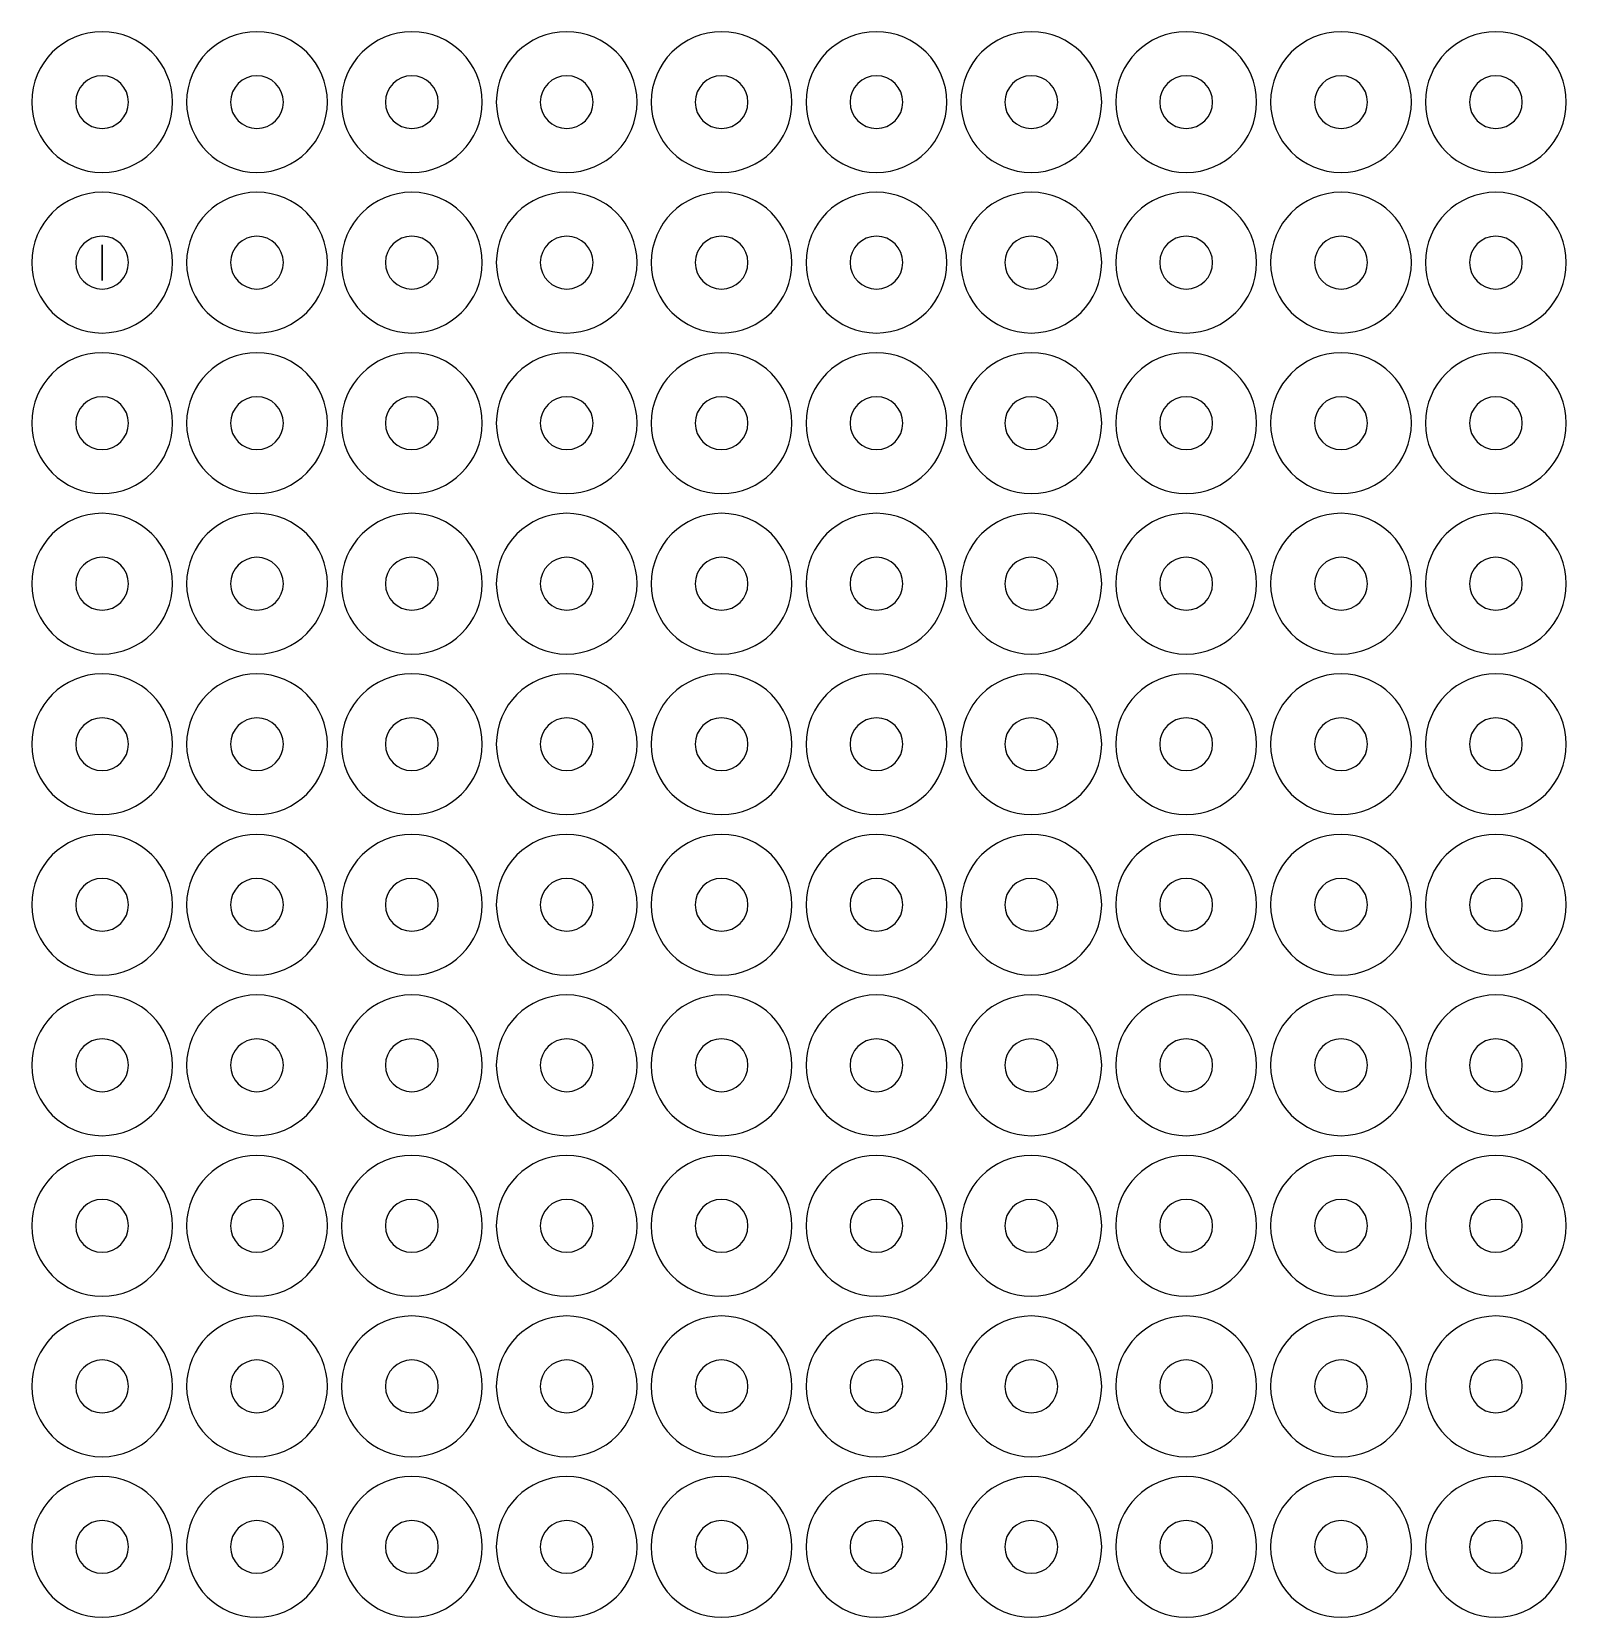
# Model space of a CAD drawing. Extents: x -2.03 to 3.42, y -2.63 to 3.
import ezdxf

# ---------------------------------------------------------------- set-up
doc = ezdxf.new("R2010")
doc.units = 0

msp = doc.modelspace()

# ---------------------------------------------------------------- linework, layer by layer
for p, q in [((-1.778419, 2.245265), (-1.778419, 2.245265)), ((-1.778419, 2.245265), (-1.778419, 2.119281)), ((-1.778419, 2.119281), (-1.778419, 2.245265)), ((-1.778419, 2.119281), (-1.778419, 2.119281))]:
    msp.add_line(p, q)
for centre, radius, start, end in [((-1.778419, 2.75246), 0.25, 90, 180), ((-1.778419, 2.75246), 0.25, 90, 180), ((-1.778419, 2.75246), 0.25, 90, 180), ((-1.778419, 2.75246), 0.25, 0, 90), ((-1.778419, 2.75246), 0.25, 0, 90), ((-1.778419, 2.75246), 0.25, 0, 90), ((-1.228412, 2.75246), 0.25, 90, 180), ((-1.228412, 2.75246), 0.25, 90, 180), ((-1.228412, 2.75246), 0.25, 0, 90), ((-1.228412, 2.75246), 0.25, 0, 90), ((-0.678405, 2.75246), 0.25, 90, 180), ((-0.678405, 2.75246), 0.25, 90, 180), ((-0.678405, 2.75246), 0.25, 0, 90), ((-0.678405, 2.75246), 0.25, 0, 90), ((-0.128399, 2.75246), 0.25, 90, 180), ((-0.128399, 2.75246), 0.25, 90, 180), ((-0.128399, 2.75246), 0.25, 0, 90), ((-0.128399, 2.75246), 0.25, 0, 90), ((0.421608, 2.75246), 0.25, 90, 180), ((0.421608, 2.75246), 0.25, 90, 180), ((0.421608, 2.75246), 0.25, 0, 90), ((0.421608, 2.75246), 0.25, 0, 90), ((0.971615, 2.75246), 0.25, 90, 180), ((0.971615, 2.75246), 0.25, 90, 180), ((0.971615, 2.75246), 0.25, 0, 90), ((0.971615, 2.75246), 0.25, 0, 90), ((1.521621, 2.75246), 0.25, 90, 180), ((1.521621, 2.75246), 0.25, 90, 180), ((1.521621, 2.75246), 0.25, 0, 90), ((1.521621, 2.75246), 0.25, 0, 90), ((2.071628, 2.75246), 0.25, 90, 180), ((2.071628, 2.75246), 0.25, 90, 180), ((2.071628, 2.75246), 0.25, 0, 90), ((2.071628, 2.75246), 0.25, 0, 90), ((2.621635, 2.75246), 0.25, 90, -180), ((2.621635, 2.75246), 0.25, 90, -180), ((2.621635, 2.75246), 0.25, 0, 90), ((2.621635, 2.75246), 0.25, 0, 90), ((3.171641, 2.75246), 0.25, 90, 180), ((3.171641, 2.75246), 0.25, 90, 180), ((3.171641, 2.75246), 0.25, 0, 90), ((3.171641, 2.75246), 0.25, 0, 90), ((-1.778419, 2.75246), 0.09375, 90, 180), ((-1.778419, 2.75246), 0.09375, 90, 180), ((-1.778419, 2.75246), 0.09375, 90, 180), ((-1.778419, 2.75246), 0.09375, 0, 90), ((-1.778419, 2.75246), 0.09375, 0, 90), ((-1.778419, 2.75246), 0.09375, 0, 90), ((-1.228412, 2.75246), 0.09375, 90, 180), ((-1.228412, 2.75246), 0.09375, 90, 180), ((-1.228412, 2.75246), 0.09375, 0, 90), ((-1.228412, 2.75246), 0.09375, 0, 90), ((-0.678405, 2.75246), 0.09375, 90, 180), ((-0.678405, 2.75246), 0.09375, 90, 180), ((-0.678405, 2.75246), 0.09375, 0, 90), ((-0.678405, 2.75246), 0.09375, 0, 90), ((-0.128399, 2.75246), 0.09375, 90, 180), ((-0.128399, 2.75246), 0.09375, 90, 180), ((-0.128399, 2.75246), 0.09375, 0, 90), ((-0.128399, 2.75246), 0.09375, 0, 90), ((0.421608, 2.75246), 0.09375, 90, 180), ((0.421608, 2.75246), 0.09375, 90, 180), ((0.421608, 2.75246), 0.09375, 0, 90), ((0.421608, 2.75246), 0.09375, 0, 90), ((0.971615, 2.75246), 0.09375, 90, 180), ((0.971615, 2.75246), 0.09375, 90, 180), ((0.971615, 2.75246), 0.09375, 0, 90), ((0.971615, 2.75246), 0.09375, 0, 90), ((1.521621, 2.75246), 0.09375, 90, 180), ((1.521621, 2.75246), 0.09375, 90, 180), ((1.521621, 2.75246), 0.09375, 0, 90), ((1.521621, 2.75246), 0.09375, 0, 90), ((2.071628, 2.75246), 0.09375, 90, 180), ((2.071628, 2.75246), 0.09375, 90, 180), ((2.071628, 2.75246), 0.09375, 0, 90), ((2.071628, 2.75246), 0.09375, 0, 90), ((2.621635, 2.75246), 0.09375, 90, 180), ((2.621635, 2.75246), 0.09375, 90, 180), ((2.621635, 2.75246), 0.09375, 0, 90), ((2.621635, 2.75246), 0.09375, 0, 90), ((3.171641, 2.75246), 0.09375, 90, 180), ((3.171641, 2.75246), 0.09375, 90, 180), ((3.171641, 2.75246), 0.09375, 0, 90), ((3.171641, 2.75246), 0.09375, 0, 90), ((-1.778419, 2.75246), 0.25, -180, -90), ((-1.778419, 2.75246), 0.25, -180, -90), ((-1.778419, 2.75246), 0.25, -180, -90), ((-1.778419, 2.75246), 0.09375, 180, -90), ((-1.778419, 2.75246), 0.09375, 180, -90), ((-1.778419, 2.75246), 0.09375, 180, -90), ((-1.778419, 2.75246), 0.25, -90, 0), ((-1.778419, 2.75246), 0.09375, -90, 0), ((-1.778419, 2.75246), 0.09375, -90, 0), ((-1.778419, 2.75246), 0.09375, -90, 0), ((-1.778419, 2.75246), 0.25, -90, 0), ((-1.778419, 2.75246), 0.25, -90, 0), ((-1.228412, 2.75246), 0.25, 180, -90), ((-1.228412, 2.75246), 0.25, 180, -90), ((-1.228412, 2.75246), 0.09375, 180, -90), ((-1.228412, 2.75246), 0.09375, 180, -90), ((-1.228412, 2.75246), 0.09375, -90, 0), ((-1.228412, 2.75246), 0.09375, -90, 0), ((-1.228412, 2.75246), 0.25, -90, 0), ((-1.228412, 2.75246), 0.25, -90, 0), ((-0.678405, 2.75246), 0.25, 180, -90), ((-0.678405, 2.75246), 0.25, 180, -90), ((-0.678405, 2.75246), 0.09375, 180, -90), ((-0.678405, 2.75246), 0.09375, 180, -90), ((-0.678405, 2.75246), 0.25, -90, 0), ((-0.678405, 2.75246), 0.09375, -90, 0), ((-0.678405, 2.75246), 0.25, -90, 0), ((-0.678405, 2.75246), 0.09375, -90, 0), ((-0.128399, 2.75246), 0.25, 180, -90), ((-0.128399, 2.75246), 0.25, 180, -90), ((-0.128399, 2.75246), 0.09375, 180, -90), ((-0.128399, 2.75246), 0.09375, 180, -90), ((-0.128399, 2.75246), 0.09375, -90, 0), ((-0.128399, 2.75246), 0.09375, -90, 0), ((-0.128399, 2.75246), 0.25, -90, 0), ((-0.128399, 2.75246), 0.25, -90, 0), ((0.421608, 2.75246), 0.25, 180, -90), ((0.421608, 2.75246), 0.25, 180, -90), ((0.421608, 2.75246), 0.09375, 180, -90), ((0.421608, 2.75246), 0.09375, 180, -90), ((0.421608, 2.75246), 0.09375, -90, 0), ((0.421608, 2.75246), 0.09375, -90, 0), ((0.421608, 2.75246), 0.25, -90, 0), ((0.421608, 2.75246), 0.25, -90, 0), ((0.971615, 2.75246), 0.25, 180, -90), ((0.971615, 2.75246), 0.25, 180, -90), ((0.971615, 2.75246), 0.09375, 180, -90), ((0.971615, 2.75246), 0.09375, 180, -90), ((0.971615, 2.75246), 0.09375, -90, 0), ((0.971615, 2.75246), 0.09375, -90, 0), ((0.971615, 2.75246), 0.25, -90, 0), ((0.971615, 2.75246), 0.25, -90, 0), ((1.521621, 2.75246), 0.25, 180, -90), ((1.521621, 2.75246), 0.25, 180, -90), ((1.521621, 2.75246), 0.09375, 180, -90), ((1.521621, 2.75246), 0.09375, 180, -90), ((1.521621, 2.75246), 0.09375, -90, 0), ((1.521621, 2.75246), 0.09375, -90, 0), ((1.521621, 2.75246), 0.25, -90, 0), ((1.521621, 2.75246), 0.25, -90, 0), ((2.071628, 2.75246), 0.25, 180, -90), ((2.071628, 2.75246), 0.25, 180, -90), ((2.071628, 2.75246), 0.09375, 180, -90), ((2.071628, 2.75246), 0.09375, 180, -90), ((2.071628, 2.75246), 0.09375, -90, 0), ((2.071628, 2.75246), 0.09375, -90, 0), ((2.071628, 2.75246), 0.25, -90, 0), ((2.071628, 2.75246), 0.25, -90, 0), ((2.621635, 2.75246), 0.25, 180, -90), ((2.621635, 2.75246), 0.25, 180, -90), ((2.621635, 2.75246), 0.09375, 180, -90), ((2.621635, 2.75246), 0.09375, 180, -90), ((2.621635, 2.75246), 0.09375, -90, 0), ((2.621635, 2.75246), 0.09375, -90, 0), ((2.621635, 2.75246), 0.25, -90, 0), ((2.621635, 2.75246), 0.25, -90, 0), ((3.171641, 2.75246), 0.25, 180, -90), ((3.171641, 2.75246), 0.25, 180, -90), ((3.171641, 2.75246), 0.09375, 180, -90), ((3.171641, 2.75246), 0.09375, 180, -90), ((3.171641, 2.75246), 0.09375, -90, 0), ((3.171641, 2.75246), 0.09375, -90, 0), ((3.171641, 2.75246), 0.25, -90, 0), ((3.171641, 2.75246), 0.25, -90, 0), ((-1.778419, 2.182273), 0.25, 90, 180), ((-1.778419, 2.182273), 0.25, 0, 90), ((-1.228412, 2.182273), 0.25, 90, 180), ((-1.228412, 2.182273), 0.25, 0, 90), ((-0.678405, 2.182273), 0.25, 90, 180), ((-0.678405, 2.182273), 0.25, 0, 90), ((-0.128399, 2.182273), 0.25, 90, 180), ((-0.128399, 2.182273), 0.25, 0, 90), ((0.421608, 2.182273), 0.25, 90, 180), ((0.421608, 2.182273), 0.25, 0, 90), ((0.971615, 2.182273), 0.25, 90, 180), ((0.971615, 2.182273), 0.25, 0, 90), ((1.521621, 2.182273), 0.25, 90, 180), ((1.521621, 2.182273), 0.25, 0, 90), ((2.071628, 2.182273), 0.25, 90, 180), ((2.071628, 2.182273), 0.25, 0, 90), ((2.621635, 2.182273), 0.25, 90, -180), ((2.621635, 2.182273), 0.25, 0, 90), ((3.171641, 2.182273), 0.25, 90, 180), ((3.171641, 2.182273), 0.25, 0, 90), ((-1.778419, 2.182273), 0.09375, 90, 180), ((-1.778419, 2.182273), 0.09375, 0, 90), ((-1.228412, 2.182273), 0.09375, 90, 180), ((-1.228412, 2.182273), 0.09375, 0, 90), ((-0.678405, 2.182273), 0.09375, 90, 180), ((-0.678405, 2.182273), 0.09375, 0, 90), ((-0.128399, 2.182273), 0.09375, 90, 180), ((-0.128399, 2.182273), 0.09375, 0, 90), ((0.421608, 2.182273), 0.09375, 90, 180), ((0.421608, 2.182273), 0.09375, 0, 90), ((0.971615, 2.182273), 0.09375, 90, 180), ((0.971615, 2.182273), 0.09375, 0, 90), ((1.521621, 2.182273), 0.09375, 90, 180), ((1.521621, 2.182273), 0.09375, 0, 90), ((2.071628, 2.182273), 0.09375, 90, 180), ((2.071628, 2.182273), 0.09375, 0, 90), ((2.621635, 2.182273), 0.09375, 90, 180), ((2.621635, 2.182273), 0.09375, 0, 90), ((3.171641, 2.182273), 0.09375, 90, 180), ((3.171641, 2.182273), 0.09375, 0, 90), ((-1.778419, 2.182273), 0.25, -180, -90), ((-1.778419, 2.182273), 0.09375, 180, -90), ((-1.778419, 2.182273), 0.25, -90, 0), ((-1.778419, 2.182273), 0.09375, -90, 0), ((-1.228412, 2.182273), 0.25, 180, -90), ((-1.228412, 2.182273), 0.09375, 180, -90), ((-1.228412, 2.182273), 0.25, -90, 0), ((-1.228412, 2.182273), 0.09375, -90, 0), ((-0.678405, 2.182273), 0.25, 180, -90), ((-0.678405, 2.182273), 0.09375, 180, -90), ((-0.678405, 2.182273), 0.25, -90, 0), ((-0.678405, 2.182273), 0.09375, -90, 0), ((-0.128399, 2.182273), 0.25, 180, -90), ((-0.128399, 2.182273), 0.09375, 180, -90), ((-0.128399, 2.182273), 0.25, -90, 0), ((-0.128399, 2.182273), 0.09375, -90, 0), ((0.421608, 2.182273), 0.25, 180, -90), ((0.421608, 2.182273), 0.09375, 180, -90), ((0.421608, 2.182273), 0.25, -90, 0), ((0.421608, 2.182273), 0.09375, -90, 0), ((0.971615, 2.182273), 0.25, 180, -90), ((0.971615, 2.182273), 0.09375, 180, -90), ((0.971615, 2.182273), 0.25, -90, 0), ((0.971615, 2.182273), 0.09375, -90, 0), ((1.521621, 2.182273), 0.25, 180, -90), ((1.521621, 2.182273), 0.09375, 180, -90), ((1.521621, 2.182273), 0.25, -90, 0), ((1.521621, 2.182273), 0.09375, -90, 0), ((2.071628, 2.182273), 0.25, 180, -90), ((2.071628, 2.182273), 0.09375, 180, -90), ((2.071628, 2.182273), 0.25, -90, 0), ((2.071628, 2.182273), 0.09375, -90, 0), ((2.621635, 2.182273), 0.25, 180, -90), ((2.621635, 2.182273), 0.09375, 180, -90), ((2.621635, 2.182273), 0.25, -90, 0), ((2.621635, 2.182273), 0.09375, -90, 0), ((3.171641, 2.182273), 0.25, 180, -90), ((3.171641, 2.182273), 0.09375, 180, -90), ((3.171641, 2.182273), 0.25, -90, 0), ((3.171641, 2.182273), 0.09375, -90, 0), ((-1.778419, 1.612085), 0.25, 90, 180), ((-1.778419, 1.612085), 0.25, 0, 90), ((-1.228412, 1.612085), 0.25, 90, 180), ((-1.228412, 1.612085), 0.25, 0, 90), ((-0.678405, 1.612085), 0.25, 90, 180), ((-0.678405, 1.612085), 0.25, 0, 90), ((-0.128399, 1.612085), 0.25, 90, 180), ((-0.128399, 1.612085), 0.25, 0, 90), ((0.421608, 1.612085), 0.25, 90, 180), ((0.421608, 1.612085), 0.25, 0, 90), ((0.971615, 1.612085), 0.25, 90, 180), ((0.971615, 1.612085), 0.25, 0, 90), ((1.521621, 1.612085), 0.25, 90, 180), ((1.521621, 1.612085), 0.25, 0, 90), ((2.071628, 1.612085), 0.25, 90, 180), ((2.071628, 1.612085), 0.25, 0, 90), ((2.621635, 1.612085), 0.25, 90, -180), ((2.621635, 1.612085), 0.25, 0, 90), ((3.171641, 1.612085), 0.25, 90, 180), ((3.171641, 1.612085), 0.25, 0, 90), ((-1.778419, 1.612085), 0.09375, 90, 180), ((-1.778419, 1.612085), 0.09375, 0, 90), ((-1.228412, 1.612085), 0.09375, 90, 180), ((-1.228412, 1.612085), 0.09375, 0, 90), ((-0.678405, 1.612085), 0.09375, 90, 180), ((-0.678405, 1.612085), 0.09375, 0, 90), ((-0.128399, 1.612085), 0.09375, 90, 180), ((-0.128399, 1.612085), 0.09375, 0, 90), ((0.421608, 1.612085), 0.09375, 90, 180), ((0.421608, 1.612085), 0.09375, 0, 90), ((0.971615, 1.612085), 0.09375, 90, 180), ((0.971615, 1.612085), 0.09375, 0, 90), ((1.521621, 1.612085), 0.09375, 90, 180), ((1.521621, 1.612085), 0.09375, 0, 90), ((2.071628, 1.612085), 0.09375, 90, 180), ((2.071628, 1.612085), 0.09375, 0, 90), ((2.621635, 1.612085), 0.09375, 90, 180), ((2.621635, 1.612085), 0.09375, 0, 90), ((3.171641, 1.612085), 0.09375, 90, 180), ((3.171641, 1.612085), 0.09375, 0, 90), ((-1.778419, 1.612085), 0.25, -180, -90), ((-1.778419, 1.612085), 0.09375, 180, -90), ((-1.778419, 1.612085), 0.25, -90, 0), ((-1.778419, 1.612085), 0.09375, -90, 0), ((-1.228412, 1.612085), 0.25, 180, -90), ((-1.228412, 1.612085), 0.09375, 180, -90), ((-1.228412, 1.612085), 0.25, -90, 0), ((-1.228412, 1.612085), 0.09375, -90, 0), ((-0.678405, 1.612085), 0.25, 180, -90), ((-0.678405, 1.612085), 0.09375, 180, -90), ((-0.678405, 1.612085), 0.25, -90, 0), ((-0.678405, 1.612085), 0.09375, -90, 0), ((-0.128399, 1.612085), 0.25, 180, -90), ((-0.128399, 1.612085), 0.09375, 180, -90), ((-0.128399, 1.612085), 0.25, -90, 0), ((-0.128399, 1.612085), 0.09375, -90, 0), ((0.421608, 1.612085), 0.25, 180, -90), ((0.421608, 1.612085), 0.09375, 180, -90), ((0.421608, 1.612085), 0.25, -90, 0), ((0.421608, 1.612085), 0.09375, -90, 0), ((0.971615, 1.612085), 0.25, 180, -90), ((0.971615, 1.612085), 0.09375, 180, -90), ((0.971615, 1.612085), 0.25, -90, 0), ((0.971615, 1.612085), 0.09375, -90, 0), ((1.521621, 1.612085), 0.25, 180, -90), ((1.521621, 1.612085), 0.09375, 180, -90), ((1.521621, 1.612085), 0.25, -90, 0), ((1.521621, 1.612085), 0.09375, -90, 0), ((2.071628, 1.612085), 0.25, 180, -90), ((2.071628, 1.612085), 0.09375, 180, -90), ((2.071628, 1.612085), 0.25, -90, 0), ((2.071628, 1.612085), 0.09375, -90, 0), ((2.621635, 1.612085), 0.25, 180, -90), ((2.621635, 1.612085), 0.09375, 180, -90), ((2.621635, 1.612085), 0.25, -90, 0), ((2.621635, 1.612085), 0.09375, -90, 0), ((3.171641, 1.612085), 0.25, 180, -90), ((3.171641, 1.612085), 0.09375, 180, -90), ((3.171641, 1.612085), 0.25, -90, 0), ((3.171641, 1.612085), 0.09375, -90, 0), ((-1.778419, 1.041898), 0.25, 90, 180), ((-1.778419, 1.041898), 0.25, 0, 90), ((-1.228412, 1.041898), 0.25, 90, 180), ((-1.228412, 1.041898), 0.25, 0, 90), ((-0.678405, 1.041898), 0.25, 90, 180), ((-0.678405, 1.041898), 0.25, 0, 90), ((-0.128399, 1.041898), 0.25, 90, 180), ((-0.128399, 1.041898), 0.25, 0, 90), ((0.421608, 1.041898), 0.25, 90, 180), ((0.421608, 1.041898), 0.25, 0, 90), ((0.971615, 1.041898), 0.25, 90, 180), ((0.971615, 1.041898), 0.25, 0, 90), ((1.521621, 1.041898), 0.25, 90, 180), ((1.521621, 1.041898), 0.25, 0, 90), ((2.071628, 1.041898), 0.25, 90, 180), ((2.071628, 1.041898), 0.25, 0, 90), ((2.621635, 1.041898), 0.25, 90, -180), ((2.621635, 1.041898), 0.25, 0, 90), ((3.171641, 1.041898), 0.25, 90, 180), ((3.171641, 1.041898), 0.25, 0, 90), ((-1.778419, 1.041898), 0.09375, 90, 180), ((-1.778419, 1.041898), 0.09375, 0, 90), ((-1.228412, 1.041898), 0.09375, 90, 180), ((-1.228412, 1.041898), 0.09375, 0, 90), ((-0.678405, 1.041898), 0.09375, 90, 180), ((-0.678405, 1.041898), 0.09375, 0, 90), ((-0.128399, 1.041898), 0.09375, 90, 180), ((-0.128399, 1.041898), 0.09375, 0, 90), ((0.421608, 1.041898), 0.09375, 90, 180), ((0.421608, 1.041898), 0.09375, 0, 90), ((0.971615, 1.041898), 0.09375, 90, 180), ((0.971615, 1.041898), 0.09375, 0, 90), ((1.521621, 1.041898), 0.09375, 90, 180), ((1.521621, 1.041898), 0.09375, 0, 90), ((2.071628, 1.041898), 0.09375, 90, 180), ((2.071628, 1.041898), 0.09375, 0, 90), ((2.621635, 1.041898), 0.09375, 90, 180), ((2.621635, 1.041898), 0.09375, 0, 90), ((3.171641, 1.041898), 0.09375, 90, 180), ((3.171641, 1.041898), 0.09375, 0, 90), ((-1.778419, 1.041898), 0.25, -180, -90), ((-1.778419, 1.041898), 0.09375, 180, -90), ((-1.778419, 1.041898), 0.25, -90, 0), ((-1.778419, 1.041898), 0.09375, -90, 0), ((-1.228412, 1.041898), 0.25, 180, -90), ((-1.228412, 1.041898), 0.09375, 180, -90), ((-1.228412, 1.041898), 0.25, -90, 0), ((-1.228412, 1.041898), 0.09375, -90, 0), ((-0.678405, 1.041898), 0.25, 180, -90), ((-0.678405, 1.041898), 0.09375, 180, -90), ((-0.678405, 1.041898), 0.25, -90, 0), ((-0.678405, 1.041898), 0.09375, -90, 0), ((-0.128399, 1.041898), 0.25, 180, -90), ((-0.128399, 1.041898), 0.09375, 180, -90), ((-0.128399, 1.041898), 0.25, -90, 0), ((-0.128399, 1.041898), 0.09375, -90, 0), ((0.421608, 1.041898), 0.25, 180, -90), ((0.421608, 1.041898), 0.09375, 180, -90), ((0.421608, 1.041898), 0.25, -90, 0), ((0.421608, 1.041898), 0.09375, -90, 0), ((0.971615, 1.041898), 0.25, 180, -90), ((0.971615, 1.041898), 0.09375, 180, -90), ((0.971615, 1.041898), 0.25, -90, 0), ((0.971615, 1.041898), 0.09375, -90, 0), ((1.521621, 1.041898), 0.25, 180, -90), ((1.521621, 1.041898), 0.09375, 180, -90), ((1.521621, 1.041898), 0.25, -90, 0), ((1.521621, 1.041898), 0.09375, -90, 0), ((2.071628, 1.041898), 0.25, 180, -90), ((2.071628, 1.041898), 0.09375, 180, -90), ((2.071628, 1.041898), 0.25, -90, 0), ((2.071628, 1.041898), 0.09375, -90, 0), ((2.621635, 1.041898), 0.25, 180, -90), ((2.621635, 1.041898), 0.09375, 180, -90), ((2.621635, 1.041898), 0.25, -90, 0), ((2.621635, 1.041898), 0.09375, -90, 0), ((3.171641, 1.041898), 0.25, 180, -90), ((3.171641, 1.041898), 0.09375, 180, -90), ((3.171641, 1.041898), 0.25, -90, 0), ((3.171641, 1.041898), 0.09375, -90, 0), ((-1.778419, 0.47171), 0.25, 90, 180), ((-1.778419, 0.47171), 0.25, 0, 90), ((-1.228412, 0.47171), 0.25, 90, 180), ((-1.228412, 0.47171), 0.25, 0, 90), ((-0.678405, 0.47171), 0.25, 90, 180), ((-0.678405, 0.47171), 0.25, 0, 90), ((-0.128399, 0.47171), 0.25, 90, 180), ((-0.128399, 0.47171), 0.25, 0, 90), ((0.421608, 0.47171), 0.25, 90, 180), ((0.421608, 0.47171), 0.25, 0, 90), ((0.971615, 0.47171), 0.25, 90, 180), ((0.971615, 0.47171), 0.25, 0, 90), ((1.521621, 0.47171), 0.25, 90, 180), ((1.521621, 0.47171), 0.25, 0, 90), ((2.071628, 0.47171), 0.25, 90, 180), ((2.071628, 0.47171), 0.25, 0, 90), ((2.621635, 0.47171), 0.25, 90, -180), ((2.621635, 0.47171), 0.25, 0, 90), ((3.171641, 0.47171), 0.25, 90, 180), ((3.171641, 0.47171), 0.25, 0, 90), ((-1.778419, 0.47171), 0.09375, 90, 180), ((-1.778419, 0.47171), 0.09375, 0, 90), ((-1.228412, 0.47171), 0.09375, 90, 180), ((-1.228412, 0.47171), 0.09375, 0, 90), ((-0.678405, 0.47171), 0.09375, 90, 180), ((-0.678405, 0.47171), 0.09375, 0, 90), ((-0.128399, 0.47171), 0.09375, 90, 180), ((-0.128399, 0.47171), 0.09375, 0, 90), ((0.421608, 0.47171), 0.09375, 90, 180), ((0.421608, 0.47171), 0.09375, 0, 90), ((0.971615, 0.47171), 0.09375, 90, 180), ((0.971615, 0.47171), 0.09375, 0, 90), ((1.521621, 0.47171), 0.09375, 90, 180), ((1.521621, 0.47171), 0.09375, 0, 90), ((2.071628, 0.47171), 0.09375, 90, 180), ((2.071628, 0.47171), 0.09375, 0, 90), ((2.621635, 0.47171), 0.09375, 90, 180), ((2.621635, 0.47171), 0.09375, 0, 90), ((3.171641, 0.47171), 0.09375, 90, 180), ((3.171641, 0.47171), 0.09375, 0, 90), ((-1.778419, 0.47171), 0.25, -180, -90), ((-1.778419, 0.47171), 0.09375, 180, -90), ((-1.778419, 0.47171), 0.25, -90, 0), ((-1.778419, 0.47171), 0.09375, -90, 0), ((-1.228412, 0.47171), 0.25, 180, -90), ((-1.228412, 0.47171), 0.09375, 180, -90), ((-1.228412, 0.47171), 0.25, -90, 0), ((-1.228412, 0.47171), 0.09375, -90, 0), ((-0.678405, 0.47171), 0.25, 180, -90), ((-0.678405, 0.47171), 0.09375, 180, -90), ((-0.678405, 0.47171), 0.25, -90, 0), ((-0.678405, 0.47171), 0.09375, -90, 0), ((-0.128399, 0.47171), 0.25, 180, -90), ((-0.128399, 0.47171), 0.09375, 180, -90), ((-0.128399, 0.47171), 0.25, -90, 0), ((-0.128399, 0.47171), 0.09375, -90, 0), ((0.421608, 0.47171), 0.25, 180, -90), ((0.421608, 0.47171), 0.09375, 180, -90), ((0.421608, 0.47171), 0.25, -90, 0), ((0.421608, 0.47171), 0.09375, -90, 0), ((0.971615, 0.47171), 0.25, 180, -90), ((0.971615, 0.47171), 0.09375, 180, -90), ((0.971615, 0.47171), 0.25, -90, 0), ((0.971615, 0.47171), 0.09375, -90, 0), ((1.521621, 0.47171), 0.25, 180, -90), ((1.521621, 0.47171), 0.09375, 180, -90), ((1.521621, 0.47171), 0.25, -90, 0), ((1.521621, 0.47171), 0.09375, -90, 0), ((2.071628, 0.47171), 0.25, 180, -90), ((2.071628, 0.47171), 0.09375, 180, -90), ((2.071628, 0.47171), 0.25, -90, 0), ((2.071628, 0.47171), 0.09375, -90, 0), ((2.621635, 0.47171), 0.25, 180, -90), ((2.621635, 0.47171), 0.09375, 180, -90), ((2.621635, 0.47171), 0.25, -90, 0), ((2.621635, 0.47171), 0.09375, -90, 0), ((3.171641, 0.47171), 0.25, 180, -90), ((3.171641, 0.47171), 0.09375, 180, -90), ((3.171641, 0.47171), 0.25, -90, 0), ((3.171641, 0.47171), 0.09375, -90, 0), ((-1.778419, -0.098477), 0.25, 90, 180), ((-1.778419, -0.098477), 0.25, 0, 90), ((-1.228412, -0.098477), 0.25, 90, -180), ((-1.228412, -0.098477), 0.25, 0, 90), ((-0.678405, -0.098477), 0.25, 90, -180), ((-0.678405, -0.098477), 0.25, 0, 90), ((-0.128399, -0.098477), 0.25, 90, -180), ((-0.128399, -0.098477), 0.25, 0, 90), ((0.421608, -0.098477), 0.25, 90, -180), ((0.421608, -0.098477), 0.25, 0, 90), ((0.971615, -0.098477), 0.25, 90, -180), ((0.971615, -0.098477), 0.25, 0, 90), ((1.521621, -0.098477), 0.25, 90, -180), ((1.521621, -0.098477), 0.25, 0, 90), ((2.071628, -0.098477), 0.25, 90, -180), ((2.071628, -0.098477), 0.25, 0, 90), ((2.621635, -0.098477), 0.25, 90, -180), ((2.621635, -0.098477), 0.25, 0, 90), ((3.171641, -0.098477), 0.25, 90, -180), ((3.171641, -0.098477), 0.25, 0, 90), ((-1.778419, -0.098477), 0.09375, 90, 180), ((-1.778419, -0.098477), 0.09375, 0, 90), ((-1.228412, -0.098477), 0.09375, 90, 180), ((-1.228412, -0.098477), 0.09375, 0, 90), ((-0.678405, -0.098477), 0.09375, 90, 180), ((-0.678405, -0.098477), 0.09375, 0, 90), ((-0.128399, -0.098477), 0.09375, 90, 180), ((-0.128399, -0.098477), 0.09375, 0, 90), ((0.421608, -0.098477), 0.09375, 90, 180), ((0.421608, -0.098477), 0.09375, 0, 90), ((0.971615, -0.098477), 0.09375, 90, 180), ((0.971615, -0.098477), 0.09375, 0, 90), ((1.521621, -0.098477), 0.09375, 90, 180), ((1.521621, -0.098477), 0.09375, 0, 90), ((2.071628, -0.098477), 0.09375, 90, 180), ((2.071628, -0.098477), 0.09375, 0, 90), ((2.621635, -0.098477), 0.09375, 90, 180), ((2.621635, -0.098477), 0.09375, 0, 90), ((3.171641, -0.098477), 0.09375, 90, 180), ((3.171641, -0.098477), 0.09375, 0, 90), ((-1.778419, -0.098477), 0.25, -180, -90), ((-1.778419, -0.098477), 0.09375, 180, -90), ((-1.778419, -0.098477), 0.25, -90, 0), ((-1.778419, -0.098477), 0.09375, -90, 0), ((-1.228412, -0.098477), 0.25, 180, -90), ((-1.228412, -0.098477), 0.09375, 180, -90), ((-1.228412, -0.098477), 0.25, -90, 0), ((-1.228412, -0.098477), 0.09375, -90, 0), ((-0.678405, -0.098477), 0.25, 180, -90), ((-0.678405, -0.098477), 0.09375, 180, -90), ((-0.678405, -0.098477), 0.25, -90, 0), ((-0.678405, -0.098477), 0.09375, -90, 0), ((-0.128399, -0.098477), 0.25, 180, -90), ((-0.128399, -0.098477), 0.09375, 180, -90), ((-0.128399, -0.098477), 0.25, -90, 0), ((-0.128399, -0.098477), 0.09375, -90, 0), ((0.421608, -0.098477), 0.25, 180, -90), ((0.421608, -0.098477), 0.09375, 180, -90), ((0.421608, -0.098477), 0.25, -90, 0), ((0.421608, -0.098477), 0.09375, -90, 0), ((0.971615, -0.098477), 0.25, 180, -90), ((0.971615, -0.098477), 0.09375, 180, -90), ((0.971615, -0.098477), 0.25, -90, 0), ((0.971615, -0.098477), 0.09375, -90, 0), ((1.521621, -0.098477), 0.25, 180, -90), ((1.521621, -0.098477), 0.09375, 180, -90), ((1.521621, -0.098477), 0.25, -90, 0), ((1.521621, -0.098477), 0.09375, -90, 0), ((2.071628, -0.098477), 0.25, 180, -90), ((2.071628, -0.098477), 0.09375, 180, -90), ((2.071628, -0.098477), 0.25, -90, 0), ((2.071628, -0.098477), 0.09375, -90, 0), ((2.621635, -0.098477), 0.25, 180, -90), ((2.621635, -0.098477), 0.09375, 180, -90), ((2.621635, -0.098477), 0.25, -90, 0), ((2.621635, -0.098477), 0.09375, -90, 0), ((3.171641, -0.098477), 0.25, 180, -90), ((3.171641, -0.098477), 0.09375, 180, -90), ((3.171641, -0.098477), 0.25, -90, 0), ((3.171641, -0.098477), 0.09375, -90, 0), ((-1.778419, -0.668665), 0.25, 90, 180), ((-1.778419, -0.668665), 0.25, 0, 90), ((-1.228412, -0.668665), 0.25, 90, 180), ((-1.228412, -0.668665), 0.25, 0, 90), ((-0.678405, -0.668665), 0.25, 90, 180), ((-0.678405, -0.668665), 0.25, 0, 90), ((-0.128399, -0.668665), 0.25, 90, 180), ((-0.128399, -0.668665), 0.25, 0, 90), ((0.421608, -0.668665), 0.25, 90, 180), ((0.421608, -0.668665), 0.25, 0, 90), ((0.971615, -0.668665), 0.25, 90, 180), ((0.971615, -0.668665), 0.25, 0, 90), ((1.521621, -0.668665), 0.25, 90, 180), ((1.521621, -0.668665), 0.25, 0, 90), ((2.071628, -0.668665), 0.25, 90, 180), ((2.071628, -0.668665), 0.25, 0, 90), ((2.621635, -0.668665), 0.25, 90, -180), ((2.621635, -0.668665), 0.25, 0, 90), ((3.171641, -0.668665), 0.25, 90, 180), ((3.171641, -0.668665), 0.25, 0, 90), ((-1.778419, -0.668665), 0.09375, 90, 180), ((-1.778419, -0.668665), 0.09375, 0, 90), ((-1.228412, -0.668665), 0.09375, 90, 180), ((-1.228412, -0.668665), 0.09375, 0, 90), ((-0.678405, -0.668665), 0.09375, 90, 180), ((-0.678405, -0.668665), 0.09375, 0, 90), ((-0.128399, -0.668665), 0.09375, 90, 180), ((-0.128399, -0.668665), 0.09375, 0, 90), ((0.421608, -0.668665), 0.09375, 90, 180), ((0.421608, -0.668665), 0.09375, 0, 90), ((0.971615, -0.668665), 0.09375, 90, 180), ((0.971615, -0.668665), 0.09375, 0, 90), ((1.521621, -0.668665), 0.09375, 90, 180), ((1.521621, -0.668665), 0.09375, 0, 90), ((2.071628, -0.668665), 0.09375, 90, 180), ((2.071628, -0.668665), 0.09375, 0, 90), ((2.621635, -0.668665), 0.09375, 90, 180), ((2.621635, -0.668665), 0.09375, 0, 90), ((3.171641, -0.668665), 0.09375, 90, 180), ((3.171641, -0.668665), 0.09375, 0, 90), ((-1.778419, -0.668665), 0.25, -180, -90), ((-1.778419, -0.668665), 0.09375, 180, -90), ((-1.778419, -0.668665), 0.25, -90, 0), ((-1.778419, -0.668665), 0.09375, -90, 0), ((-1.228412, -0.668665), 0.25, 180, -90), ((-1.228412, -0.668665), 0.09375, 180, -90), ((-1.228412, -0.668665), 0.25, -90, 0), ((-1.228412, -0.668665), 0.09375, -90, 0), ((-0.678405, -0.668665), 0.25, 180, -90), ((-0.678405, -0.668665), 0.09375, 180, -90), ((-0.678405, -0.668665), 0.25, -90, 0), ((-0.678405, -0.668665), 0.09375, -90, 0), ((-0.128399, -0.668665), 0.25, 180, -90), ((-0.128399, -0.668665), 0.09375, 180, -90), ((-0.128399, -0.668665), 0.25, -90, 0), ((-0.128399, -0.668665), 0.09375, -90, 0), ((0.421608, -0.668665), 0.25, 180, -90), ((0.421608, -0.668665), 0.09375, 180, -90), ((0.421608, -0.668665), 0.25, -90, 0), ((0.421608, -0.668665), 0.09375, -90, 0), ((0.971615, -0.668665), 0.25, 180, -90), ((0.971615, -0.668665), 0.09375, 180, -90), ((0.971615, -0.668665), 0.25, -90, 0), ((0.971615, -0.668665), 0.09375, -90, 0), ((1.521621, -0.668665), 0.25, 180, -90), ((1.521621, -0.668665), 0.09375, 180, -90), ((1.521621, -0.668665), 0.25, -90, 0), ((1.521621, -0.668665), 0.09375, -90, 0), ((2.071628, -0.668665), 0.25, 180, -90), ((2.071628, -0.668665), 0.09375, 180, -90), ((2.071628, -0.668665), 0.25, -90, 0), ((2.071628, -0.668665), 0.09375, -90, 0), ((2.621635, -0.668665), 0.25, 180, -90), ((2.621635, -0.668665), 0.09375, 180, -90), ((2.621635, -0.668665), 0.25, -90, 0), ((2.621635, -0.668665), 0.09375, -90, 0), ((3.171641, -0.668665), 0.25, 180, -90), ((3.171641, -0.668665), 0.09375, 180, -90), ((3.171641, -0.668665), 0.25, -90, 0), ((3.171641, -0.668665), 0.09375, -90, 0), ((-1.778419, -1.238852), 0.25, 90, 180), ((-1.778419, -1.238852), 0.25, 0, 90), ((-1.228412, -1.238852), 0.25, 90, 180), ((-1.228412, -1.238852), 0.25, 0, 90), ((-0.678405, -1.238852), 0.25, 90, 180), ((-0.678405, -1.238852), 0.25, 0, 90), ((-0.128399, -1.238852), 0.25, 90, 180), ((-0.128399, -1.238852), 0.25, 0, 90), ((0.421608, -1.238852), 0.25, 90, 180), ((0.421608, -1.238852), 0.25, 0, 90), ((0.971615, -1.238852), 0.25, 90, 180), ((0.971615, -1.238852), 0.25, 0, 90), ((1.521621, -1.238852), 0.25, 90, 180), ((1.521621, -1.238852), 0.25, 0, 90), ((2.071628, -1.238852), 0.25, 90, 180), ((2.071628, -1.238852), 0.25, 0, 90), ((2.621635, -1.238852), 0.25, 90, -180), ((2.621635, -1.238852), 0.25, 0, 90), ((3.171641, -1.238852), 0.25, 90, 180), ((3.171641, -1.238852), 0.25, 0, 90), ((-1.778419, -1.238852), 0.09375, 90, 180), ((-1.778419, -1.238852), 0.09375, 0, 90), ((-1.228412, -1.238852), 0.09375, 90, 180), ((-1.228412, -1.238852), 0.09375, 0, 90), ((-0.678405, -1.238852), 0.09375, 90, 180), ((-0.678405, -1.238852), 0.09375, 0, 90), ((-0.128399, -1.238852), 0.09375, 90, 180), ((-0.128399, -1.238852), 0.09375, 0, 90), ((0.421608, -1.238852), 0.09375, 90, 180), ((0.421608, -1.238852), 0.09375, 0, 90), ((0.971615, -1.238852), 0.09375, 90, 180), ((0.971615, -1.238852), 0.09375, 0, 90), ((1.521621, -1.238852), 0.09375, 90, 180), ((1.521621, -1.238852), 0.09375, 0, 90), ((2.071628, -1.238852), 0.09375, 90, 180), ((2.071628, -1.238852), 0.09375, 0, 90), ((2.621635, -1.238852), 0.09375, 90, 180), ((2.621635, -1.238852), 0.09375, 0, 90), ((3.171641, -1.238852), 0.09375, 90, 180), ((3.171641, -1.238852), 0.09375, 0, 90), ((-1.778419, -1.238852), 0.25, -180, -90), ((-1.778419, -1.238852), 0.09375, 180, -90), ((-1.778419, -1.238852), 0.25, -90, 0), ((-1.778419, -1.238852), 0.09375, -90, 0), ((-1.228412, -1.238852), 0.25, 180, -90), ((-1.228412, -1.238852), 0.09375, 180, -90), ((-1.228412, -1.238852), 0.25, -90, 0), ((-1.228412, -1.238852), 0.09375, -90, 0), ((-0.678405, -1.238852), 0.25, 180, -90), ((-0.678405, -1.238852), 0.09375, 180, -90), ((-0.678405, -1.238852), 0.25, -90, 0), ((-0.678405, -1.238852), 0.09375, -90, 0), ((-0.128399, -1.238852), 0.25, 180, -90), ((-0.128399, -1.238852), 0.09375, 180, -90), ((-0.128399, -1.238852), 0.25, -90, 0), ((-0.128399, -1.238852), 0.09375, -90, 0), ((0.421608, -1.238852), 0.25, 180, -90), ((0.421608, -1.238852), 0.09375, 180, -90), ((0.421608, -1.238852), 0.25, -90, 0), ((0.421608, -1.238852), 0.09375, -90, 0), ((0.971615, -1.238852), 0.25, 180, -90), ((0.971615, -1.238852), 0.09375, 180, -90), ((0.971615, -1.238852), 0.25, -90, 0), ((0.971615, -1.238852), 0.09375, -90, 0), ((1.521621, -1.238852), 0.25, 180, -90), ((1.521621, -1.238852), 0.09375, 180, -90), ((1.521621, -1.238852), 0.25, -90, 0), ((1.521621, -1.238852), 0.09375, -90, 0), ((2.071628, -1.238852), 0.25, 180, -90), ((2.071628, -1.238852), 0.09375, 180, -90), ((2.071628, -1.238852), 0.25, -90, 0), ((2.071628, -1.238852), 0.09375, -90, 0), ((2.621635, -1.238852), 0.25, 180, -90), ((2.621635, -1.238852), 0.09375, 180, -90), ((2.621635, -1.238852), 0.25, -90, 0), ((2.621635, -1.238852), 0.09375, -90, 0), ((3.171641, -1.238852), 0.25, 180, -90), ((3.171641, -1.238852), 0.09375, 180, -90), ((3.171641, -1.238852), 0.25, -90, 0), ((3.171641, -1.238852), 0.09375, -90, 0), ((-1.778419, -1.80904), 0.25, 90, 180), ((-1.778419, -1.80904), 0.25, 0, 90), ((-1.228412, -1.80904), 0.25, 90, 180), ((-1.228412, -1.80904), 0.25, 0, 90), ((-0.678405, -1.80904), 0.25, 90, 180), ((-0.678405, -1.80904), 0.25, 0, 90), ((-0.128399, -1.80904), 0.25, 90, 180), ((-0.128399, -1.80904), 0.25, 0, 90), ((0.421608, -1.80904), 0.25, 90, 180), ((0.421608, -1.80904), 0.25, 0, 90), ((0.971615, -1.80904), 0.25, 90, 180), ((0.971615, -1.80904), 0.25, 0, 90), ((1.521621, -1.80904), 0.25, 90, 180), ((1.521621, -1.80904), 0.25, 0, 90), ((2.071628, -1.80904), 0.25, 90, 180), ((2.071628, -1.80904), 0.25, 0, 90), ((2.621635, -1.80904), 0.25, 90, -180), ((2.621635, -1.80904), 0.25, 0, 90), ((3.171641, -1.80904), 0.25, 90, 180), ((3.171641, -1.80904), 0.25, 0, 90), ((-1.778419, -1.80904), 0.09375, 90, 180), ((-1.778419, -1.80904), 0.09375, 0, 90), ((-1.228412, -1.80904), 0.09375, 90, 180), ((-1.228412, -1.80904), 0.09375, 0, 90), ((-0.678405, -1.80904), 0.09375, 90, 180), ((-0.678405, -1.80904), 0.09375, 0, 90), ((-0.128399, -1.80904), 0.09375, 90, 180), ((-0.128399, -1.80904), 0.09375, 0, 90), ((0.421608, -1.80904), 0.09375, 90, 180), ((0.421608, -1.80904), 0.09375, 0, 90), ((0.971615, -1.80904), 0.09375, 90, 180), ((0.971615, -1.80904), 0.09375, 0, 90), ((1.521621, -1.80904), 0.09375, 90, 180), ((1.521621, -1.80904), 0.09375, 0, 90), ((2.071628, -1.80904), 0.09375, 90, 180), ((2.071628, -1.80904), 0.09375, 0, 90), ((2.621635, -1.80904), 0.09375, 90, 180), ((2.621635, -1.80904), 0.09375, 0, 90), ((3.171641, -1.80904), 0.09375, 90, 180), ((3.171641, -1.80904), 0.09375, 0, 90), ((-1.778419, -1.80904), 0.25, -180, -90), ((-1.778419, -1.80904), 0.09375, 180, -90), ((-1.778419, -1.80904), 0.25, -90, 0), ((-1.778419, -1.80904), 0.09375, -90, 0), ((-1.228412, -1.80904), 0.25, 180, -90), ((-1.228412, -1.80904), 0.09375, 180, -90), ((-1.228412, -1.80904), 0.25, -90, 0), ((-1.228412, -1.80904), 0.09375, -90, 0), ((-0.678405, -1.80904), 0.25, 180, -90), ((-0.678405, -1.80904), 0.09375, 180, -90), ((-0.678405, -1.80904), 0.25, -90, 0), ((-0.678405, -1.80904), 0.09375, -90, 0), ((-0.128399, -1.80904), 0.25, 180, -90), ((-0.128399, -1.80904), 0.09375, 180, -90), ((-0.128399, -1.80904), 0.25, -90, 0), ((-0.128399, -1.80904), 0.09375, -90, 0), ((0.421608, -1.80904), 0.25, 180, -90), ((0.421608, -1.80904), 0.09375, 180, -90), ((0.421608, -1.80904), 0.25, -90, 0), ((0.421608, -1.80904), 0.09375, -90, 0), ((0.971615, -1.80904), 0.25, 180, -90), ((0.971615, -1.80904), 0.09375, 180, -90), ((0.971615, -1.80904), 0.25, -90, 0), ((0.971615, -1.80904), 0.09375, -90, 0), ((1.521621, -1.80904), 0.25, 180, -90), ((1.521621, -1.80904), 0.09375, 180, -90), ((1.521621, -1.80904), 0.25, -90, 0), ((1.521621, -1.80904), 0.09375, -90, 0), ((2.071628, -1.80904), 0.25, 180, -90), ((2.071628, -1.80904), 0.09375, 180, -90), ((2.071628, -1.80904), 0.25, -90, 0), ((2.071628, -1.80904), 0.09375, -90, 0), ((2.621635, -1.80904), 0.25, 180, -90), ((2.621635, -1.80904), 0.09375, 180, -90), ((2.621635, -1.80904), 0.25, -90, 0), ((2.621635, -1.80904), 0.09375, -90, 0), ((3.171641, -1.80904), 0.25, 180, -90), ((3.171641, -1.80904), 0.09375, 180, -90), ((3.171641, -1.80904), 0.25, -90, 0), ((3.171641, -1.80904), 0.09375, -90, 0), ((-1.778419, -2.379227), 0.25, 90, 180), ((-1.778419, -2.379227), 0.25, 0, 90), ((-1.228412, -2.379227), 0.25, 90, 180), ((-1.228412, -2.379227), 0.25, 0, 90), ((-0.678405, -2.379227), 0.25, 90, 180), ((-0.678405, -2.379227), 0.25, 0, 90), ((-0.128399, -2.379227), 0.25, 90, 180), ((-0.128399, -2.379227), 0.25, 0, 90), ((0.421608, -2.379227), 0.25, 90, 180), ((0.421608, -2.379227), 0.25, 0, 90), ((0.971615, -2.379227), 0.25, 90, 180), ((0.971615, -2.379227), 0.25, 0, 90), ((1.521621, -2.379227), 0.25, 90, 180), ((1.521621, -2.379227), 0.25, 0, 90), ((2.071628, -2.379227), 0.25, 90, 180), ((2.071628, -2.379227), 0.25, 0, 90), ((2.621635, -2.379227), 0.25, 90, -180), ((2.621635, -2.379227), 0.25, 0, 90), ((3.171641, -2.379227), 0.25, 90, 180), ((3.171641, -2.379227), 0.25, 0, 90), ((-1.778419, -2.379227), 0.09375, 90, 180), ((-1.778419, -2.379227), 0.09375, 0, 90), ((-1.228412, -2.379227), 0.09375, 90, 180), ((-1.228412, -2.379227), 0.09375, 0, 90), ((-0.678405, -2.379227), 0.09375, 90, 180), ((-0.678405, -2.379227), 0.09375, 0, 90), ((-0.128399, -2.379227), 0.09375, 90, 180), ((-0.128399, -2.379227), 0.09375, 0, 90), ((0.421608, -2.379227), 0.09375, 90, 180), ((0.421608, -2.379227), 0.09375, 0, 90), ((0.971615, -2.379227), 0.09375, 90, 180), ((0.971615, -2.379227), 0.09375, 0, 90), ((1.521621, -2.379227), 0.09375, 90, 180), ((1.521621, -2.379227), 0.09375, 0, 90), ((2.071628, -2.379227), 0.09375, 90, 180), ((2.071628, -2.379227), 0.09375, 0, 90), ((2.621635, -2.379227), 0.09375, 90, 180), ((2.621635, -2.379227), 0.09375, 0, 90), ((3.171641, -2.379227), 0.09375, 90, 180), ((3.171641, -2.379227), 0.09375, 0, 90), ((-1.778419, -2.379227), 0.25, -180, -90), ((-1.778419, -2.379227), 0.09375, 180, -90), ((-1.778419, -2.379227), 0.25, -90, 0), ((-1.778419, -2.379227), 0.09375, -90, 0), ((-1.228412, -2.379227), 0.25, 180, -90), ((-1.228412, -2.379227), 0.09375, 180, -90), ((-1.228412, -2.379227), 0.25, -90, 0), ((-1.228412, -2.379227), 0.09375, -90, 0), ((-0.678405, -2.379227), 0.25, 180, -90), ((-0.678405, -2.379227), 0.09375, 180, -90), ((-0.678405, -2.379227), 0.25, -90, 0), ((-0.678405, -2.379227), 0.09375, -90, 0), ((-0.128399, -2.379227), 0.25, 180, -90), ((-0.128399, -2.379227), 0.09375, 180, -90), ((-0.128399, -2.379227), 0.25, -90, 0), ((-0.128399, -2.379227), 0.09375, -90, 0), ((0.421608, -2.379227), 0.25, 180, -90), ((0.421608, -2.379227), 0.09375, 180, -90), ((0.421608, -2.379227), 0.25, -90, 0), ((0.421608, -2.379227), 0.09375, -90, 0), ((0.971615, -2.379227), 0.25, 180, -90), ((0.971615, -2.379227), 0.09375, 180, -90), ((0.971615, -2.379227), 0.25, -90, 0), ((0.971615, -2.379227), 0.09375, -90, 0), ((1.521621, -2.379227), 0.25, 180, -90), ((1.521621, -2.379227), 0.09375, 180, -90), ((1.521621, -2.379227), 0.25, -90, 0), ((1.521621, -2.379227), 0.09375, -90, 0), ((2.071628, -2.379227), 0.25, 180, -90), ((2.071628, -2.379227), 0.09375, 180, -90), ((2.071628, -2.379227), 0.25, -90, 0), ((2.071628, -2.379227), 0.09375, -90, 0), ((2.621635, -2.379227), 0.25, 180, -90), ((2.621635, -2.379227), 0.09375, 180, -90), ((2.621635, -2.379227), 0.25, -90, 0), ((2.621635, -2.379227), 0.09375, -90, 0), ((3.171641, -2.379227), 0.25, 180, -90), ((3.171641, -2.379227), 0.09375, 180, -90), ((3.171641, -2.379227), 0.25, -90, 0), ((3.171641, -2.379227), 0.09375, -90, 0)]:
    msp.add_arc(centre, radius, start, end)

doc.saveas('drawing.dxf')
